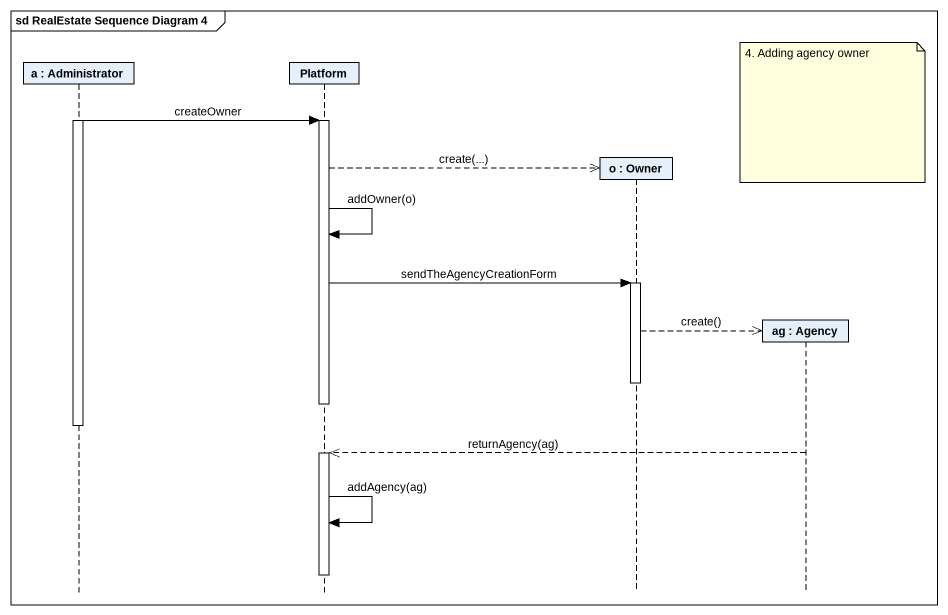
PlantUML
@startuml
mainframe sd RealEstate Sequence Diagram 4
hide footbox
participant "a : Administrator" as a
participant Platform
participant "o : Owner" as o_
participant "ag : Agency" as ag

note over ag : 4. Adding agency owner
activate a
a -> Platform : createOwner
activate Platform
Platform -->> o_ ** : create(...)
Platform -> Platform : addOwner(o)
Platform -> o_ : sendTheAgencyCreationForm
activate o_
o_ -->> ag ** : create()
deactivate o_
deactivate Platform
deactivate a
ag -->> Platform : returnAgency(ag)
activate Platform
Platform -> Platform : addAgency(ag)
deactivate Platform
@enduml
